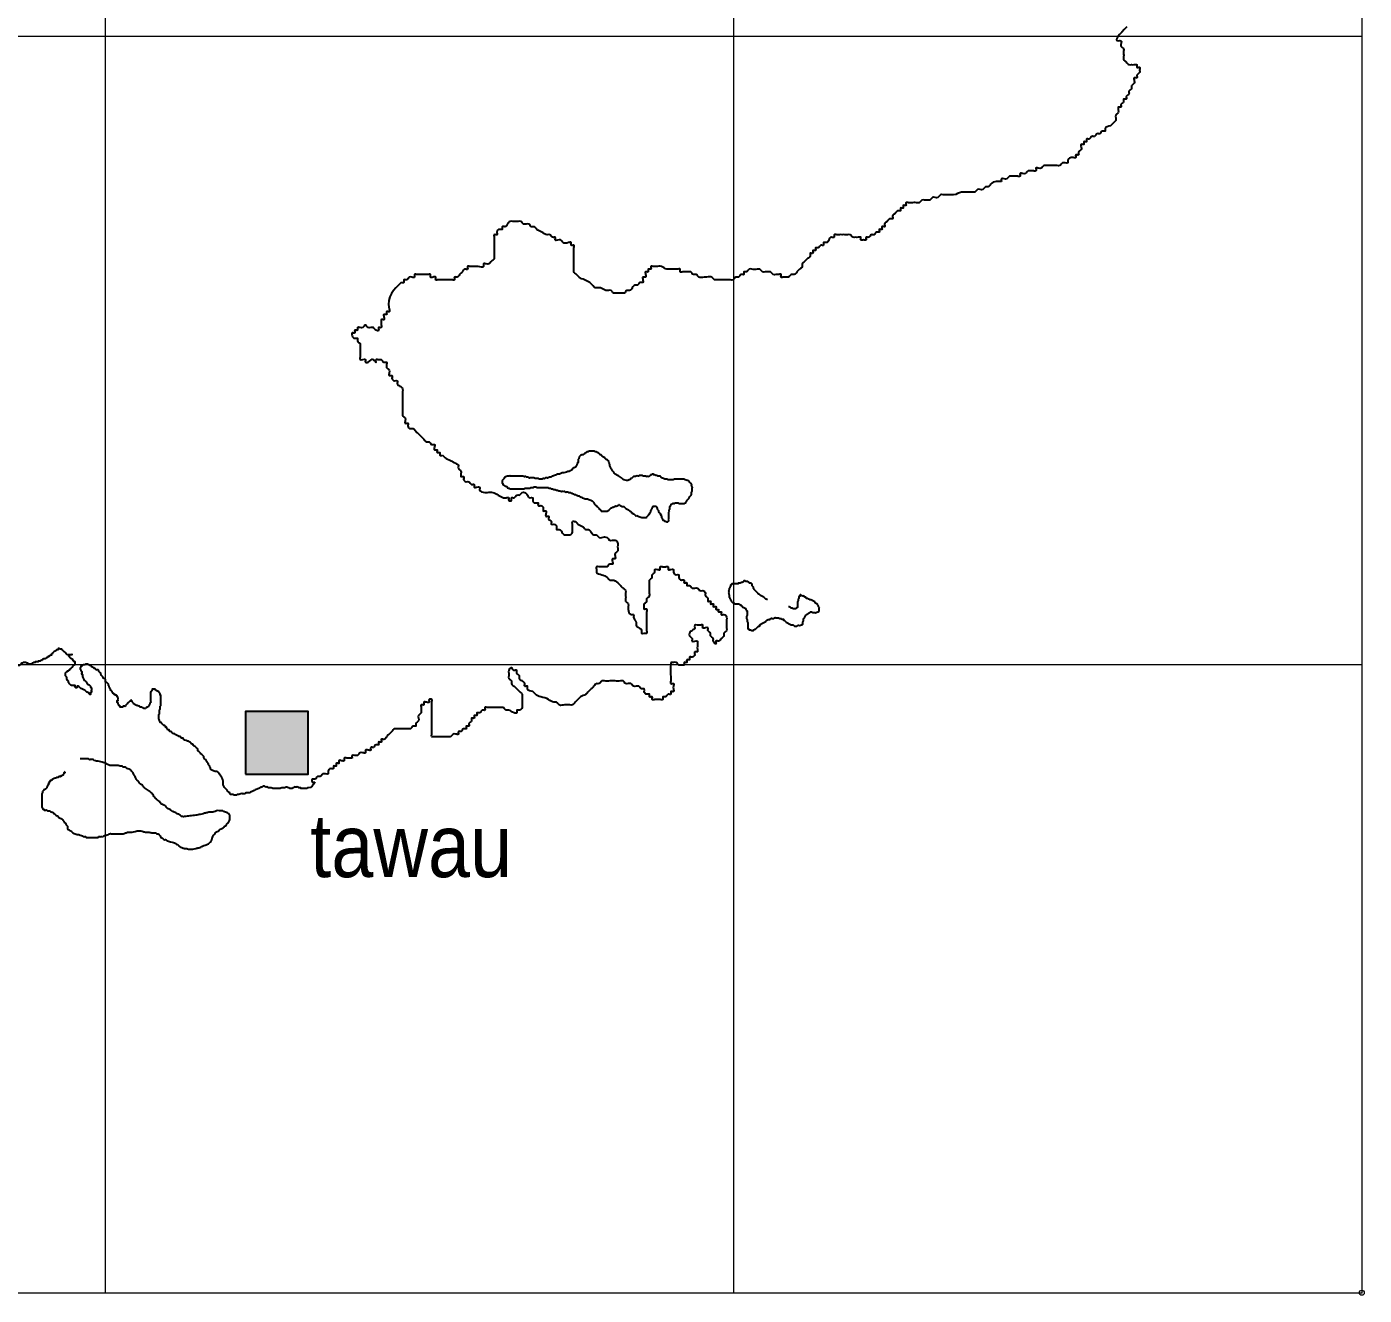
# Model space of a CAD drawing. Header units: metres. Extents: x -400 to 2000400, y -400 to 948520.
# Drawn here: x 1787522 to 2000400, y 399600 to 601517 of the extents above; entities that cross this region are included whole.
import ezdxf
from ezdxf.enums import TextEntityAlignment as Align

# ---------------------------------------------------------------- set-up
doc = ezdxf.new("R2010")
doc.units = ezdxf.units.M
doc.header["$LTSCALE"] = 1600
doc.header["$PDMODE"] = 32
doc.header["$PDSIZE"] = 800
for name, color, linetype, lineweight in [('1', 7, 'Continuous', 25), ('2', 7, 'Continuous', 25), ('3', 7, 'Continuous', 13)]:
    doc.layers.add(name, color=color, linetype=linetype, lineweight=lineweight)

msp = doc.modelspace()

# ---------------------------------------------------------------- hatches: boundary and pattern name
at = {"layer": '2'}
msp.add_hatch(color=256, dxfattribs=at).paths.add_polyline_path([(1822315, 482545), (1832315, 482545), (1832315, 492545), (1822315, 492545)])

# ---------------------------------------------------------------- linework, layer by layer
at = {"layer": '1'}
for points in [[(1962608, 601517), (1961259, 599291), (1961682, 599291), (1961682, 598445), (1962104, 598022), (1962104, 597599), (1962104, 597176), (1962104, 596754), (1962104, 596331), (1962527, 595908), (1962950, 595485), (1963373, 595485), (1963795, 595485), (1964218, 595485), (1964218, 595062), (1964641, 595062), (1964641, 594639), (1964641, 594216), (1964218, 593793), (1964218, 593371), (1963795, 593371), (1963795, 592948), (1963795, 592525), (1963373, 592102), (1963373, 591679), (1962950, 591256), (1962950, 590833), (1962527, 590410), (1962527, 589987), (1962104, 589987), (1962104, 589565), (1961682, 589142), (1961682, 588719), (1961259, 588719), (1961259, 588296), (1961259, 587873), (1960836, 587450), (1960836, 587027), (1960836, 586604), (1960413, 586182), (1959991, 585759), (1959145, 585336), (1959145, 584913), (1958723, 584913), (1958300, 584490), (1957877, 584490), (1957454, 584067), (1957032, 584067), (1956609, 583644), (1956186, 583644), (1956186, 583221), (1955764, 583221), (1955764, 582798), (1955341, 582798), (1955341, 582376), (1955341, 581953), (1954918, 581530), (1954918, 581107), (1954495, 581107), (1954495, 580684), (1954073, 580684), (1953227, 580261), (1953227, 579838), (1952805, 579838), (1952382, 579838), (1951959, 579415), (1951536, 579415), (1951114, 579415), (1950691, 579415), (1950268, 579415), (1949845, 579415), (1949423, 579415), (1949000, 578993), (1948577, 578993), (1948155, 578993), (1948155, 578570), (1947732, 578570), (1947309, 578570), (1946886, 578570), (1946464, 578147), (1946041, 578147), (1945618, 578147), (1945618, 577724), (1945196, 577724), (1944773, 577724), (1944350, 577724), (1943927, 577724), (1943505, 577301), (1943082, 577301), (1942659, 577301), (1942659, 576878)], [(1942659, 576878), (1942237, 576878), (1941814, 576878), (1940968, 576455), (1940546, 576032), (1940123, 576032), (1939700, 575609), (1939277, 575609), (1938855, 575609), (1938432, 575187), (1938009, 575187), (1937587, 575187), (1937164, 575187), (1936318, 575187), (1935050, 574764), (1934628, 574764), (1934205, 574764), (1933782, 574764), (1933359, 574764), (1932937, 574764), (1932514, 574341), (1932091, 574341), (1931669, 574341), (1931246, 573918), (1930823, 573918), (1930400, 573918), (1929978, 573918), (1929555, 573495), (1929132, 573495), (1928287, 573495), (1927864, 573495), (1927441, 573495), (1927441, 573072), (1927019, 573072), (1927019, 572649), (1926596, 572649), (1926596, 572226), (1926173, 572226), (1925750, 571804), (1925328, 571381), (1925328, 570958), (1924905, 570958), (1924482, 570535), (1924060, 570112), (1924060, 569689), (1923637, 569689), (1923637, 569266), (1923214, 569266), (1923214, 568843), (1922791, 568843), (1922369, 568420), (1921946, 568420), (1921523, 567998), (1921101, 567998), (1921101, 567575), (1920678, 567575), (1920255, 567575), (1920255, 567998), (1919832, 567998), (1919410, 567998), (1918987, 567998), (1918564, 568420), (1918141, 568420), (1917719, 568420), (1917296, 568420), (1916873, 568420), (1916451, 568420), (1916028, 568420), (1916028, 567998), (1915605, 567998), (1915182, 567575), (1914760, 567152), (1914337, 567152), (1914337, 566729), (1913914, 566729), (1913492, 566306), (1913069, 566306), (1913069, 565883), (1912646, 565883), (1912646, 565460), (1912223, 565460), (1912223, 565037), (1911801, 564615), (1911378, 564192), (1910955, 563769), (1910955, 563346), (1910533, 562923), (1910110, 562500), (1909687, 562077), (1909264, 562077), (1908842, 561654)], [(1874601, 566306), (1874601, 566729), (1874179, 566729), (1874179, 567152), (1873756, 567152), (1872910, 567152), (1872488, 567575), (1871642, 567575), (1871642, 567998), (1871220, 567998), (1870797, 568420), (1870374, 568420), (1869529, 568843), (1868683, 569266), (1868260, 569689), (1867838, 569689), (1867415, 570112), (1866992, 570112), (1866570, 570112), (1866147, 570535), (1865724, 570535), (1864879, 570535), (1864456, 570535), (1864033, 570112), (1863611, 569689), (1863188, 569689), (1863188, 569266), (1862765, 569266), (1862342, 568843), (1862342, 568420), (1861920, 568420), (1861920, 567998), (1861920, 567575), (1861920, 567152), (1861920, 566729), (1861920, 566306), (1861920, 565883), (1861920, 565460), (1861920, 565037), (1861920, 564615), (1861497, 564192), (1861074, 563769), (1860652, 563769), (1860229, 563769), (1860229, 563346), (1859383, 563346), (1858961, 563346), (1858538, 563346), (1858115, 563346), (1857692, 563346), (1857692, 562923), (1857270, 562923), (1856847, 562500), (1856424, 562077), (1856002, 561654), (1855579, 561654), (1855579, 561231), (1855156, 561231), (1854733, 561231), (1854311, 561231), (1853465, 561231), (1853043, 561231), (1852620, 561231), (1852620, 561654), (1852197, 561654), (1851774, 561654), (1851774, 562077), (1851352, 562077), (1850929, 562077), (1850506, 562077), (1850084, 562077), (1849661, 562077), (1849238, 562077), (1849238, 561654), (1848815, 561654), (1848393, 561654), (1847970, 561231), (1847547, 561231), (1847547, 560809), (1847124, 560809)], [(1908842, 561654), (1908419, 561654), (1907996, 561654), (1907573, 561654), (1907573, 562077), (1907151, 562077), (1906728, 562077), (1906305, 562077), (1905883, 562500), (1905460, 562500), (1905037, 562500), (1904614, 562500), (1904192, 562923), (1903769, 562923), (1902924, 562923), (1902501, 562923), (1902078, 562500), (1901655, 562500), (1901655, 562077), (1901233, 562077), (1900810, 561654), (1900387, 561654), (1899965, 561231), (1899542, 561231), (1899119, 561231), (1898696, 561231), (1898274, 561231), (1897851, 561231), (1897428, 561231), (1897005, 561231), (1896583, 561654), (1895737, 561654), (1895315, 561654), (1894469, 561654), (1894046, 562077), (1893624, 562077), (1893201, 562500), (1892778, 562500), (1892356, 562500), (1891933, 562500), (1891510, 562500), (1891510, 562923), (1891087, 562923), (1890665, 562923), (1889819, 562923), (1889397, 562923), (1888551, 563346), (1887706, 563346), (1887283, 563346), (1886860, 563346), (1886860, 562923), (1886437, 562923), (1886437, 562500), (1886015, 562500), (1886015, 562077), (1886015, 561654), (1885592, 561654), (1885592, 561231), (1885592, 560809), (1885169, 560809), (1884747, 560386), (1884324, 560386), (1883901, 559963), (1883478, 559540), (1883056, 559540), (1882633, 559117), (1882210, 559117), (1881788, 559117), (1881365, 559117), (1880942, 559117), (1880519, 559540), (1880097, 559540), (1879674, 559540), (1878829, 559963), (1878406, 559963), (1877983, 559963), (1877560, 560386), (1877138, 560809), (1876292, 561231), (1875447, 561654), (1875024, 562077), (1874601, 562500), (1874601, 562923), (1874601, 563346), (1874601, 563769), (1874601, 564192), (1874601, 564615), (1874601, 565037), (1874601, 565460), (1874601, 565883), (1874601, 566306)], [(1847124, 560809), (1845223, 556580), (1845223, 556157), (1844800, 556157), (1844800, 555734), (1844378, 555734), (1844378, 555311), (1844378, 554888), (1843955, 554888), (1843955, 554465), (1843955, 554042), (1843955, 553620), (1843532, 553620), (1843532, 553197), (1843110, 553197), (1842687, 553620), (1842264, 553620), (1841841, 553620), (1841419, 554042), (1840996, 553620), (1840573, 553620), (1840150, 553620), (1840150, 553197), (1839728, 553197), (1839728, 552774), (1839305, 552774), (1839305, 552351), (1839728, 551928), (1840150, 551928), (1840150, 551505), (1840573, 551082), (1840573, 550659), (1840573, 550236), (1840573, 549814), (1840573, 549391), (1840573, 548968), (1840573, 548545), (1841419, 548545), (1841419, 548122), (1841841, 548122), (1842687, 548545), (1843110, 548122), (1843110, 548545), (1843532, 548545), (1843955, 548545), (1844378, 548122), (1844800, 548122), (1844800, 547699), (1844800, 547276), (1845223, 546853), (1845223, 546431), (1845223, 546008), (1845646, 546008), (1845646, 545585), (1846069, 545162), (1846491, 545162), (1846491, 544739), (1846914, 544316), (1847337, 543893), (1847337, 543470), (1847337, 543048), (1847337, 542625), (1847337, 542202), (1847337, 541779), (1847337, 541356), (1847337, 540933), (1847337, 540510), (1847337, 540087), (1847337, 539664), (1847759, 539242), (1847759, 538819), (1847759, 538396), (1848182, 538396), (1848182, 537973), (1848605, 537550), (1849028, 537550), (1849450, 537127), (1849873, 536704), (1850296, 536281), (1850718, 535859), (1851141, 535436), (1851564, 535436), (1851987, 535013), (1852409, 535013), (1852409, 534590), (1852409, 534167), (1852832, 534167), (1852832, 533744), (1853255, 533744), (1853255, 533321), (1853678, 533321)], [(1853678, 533321), (1854100, 532898), (1854946, 532475), (1855791, 532053), (1856214, 531630), (1856214, 531207), (1856637, 530784), (1856637, 530361), (1856637, 529938), (1857059, 529938), (1857059, 529515), (1857482, 529092), (1857905, 529092), (1858327, 528670), (1858750, 528670), (1858750, 528247), (1859173, 528247), (1859596, 528247), (1859596, 527824), (1860441, 527401), (1860864, 527401), (1861709, 527401), (1862555, 526978), (1863400, 526555), (1863823, 526555), (1864246, 526555), (1864246, 526132), (1864668, 526132), (1864668, 526555), (1865091, 526555), (1865514, 526978), (1865936, 526978), (1866359, 527401), (1866782, 527401), (1867205, 526978), (1867627, 526555), (1868050, 526555), (1868050, 526132), (1868473, 525709), (1868895, 525709), (1868895, 525286), (1869318, 525286), (1869741, 524864), (1869741, 524441), (1870164, 524441), (1870164, 524018), (1870164, 523595), (1870586, 523595), (1870586, 523172), (1871009, 522749), (1871009, 522326), (1871432, 522326), (1871855, 521903), (1871855, 521481), (1872277, 521481), (1872700, 521058), (1873123, 520635), (1873545, 520635), (1873968, 520635), (1874391, 521058), (1874391, 521481), (1874391, 521903), (1874391, 522326), (1874391, 522749), (1874814, 522749), (1875236, 522326), (1876082, 521903), (1876504, 521481), (1876927, 521481), (1877350, 521058), (1877773, 520635), (1878195, 520635), (1878618, 520212), (1879041, 520212), (1879886, 520212), (1880309, 519789), (1880732, 519789), (1881154, 519789), (1881577, 519366), (1881577, 518943), (1881577, 518520), (1881577, 518097), (1881154, 517675), (1881154, 517252), (1881154, 516829), (1880732, 516829), (1880732, 516406), (1880732, 515983), (1880309, 515983), (1879886, 515560), (1879463, 515560)], [(1879126, 533156), (1878923, 533360), (1878821, 533360), (1878720, 533461), (1878618, 533563), (1878516, 533664), (1878415, 533766), (1878313, 533766), (1878212, 533868), (1878110, 533868), (1878009, 533868), (1877907, 533969), (1877805, 533969), (1877602, 533969), (1877501, 533969), (1877399, 533969), (1877297, 533969), (1877094, 533969), (1876993, 533969), (1876891, 533868), (1876790, 533868), (1876586, 533766), (1876383, 533664), (1876282, 533563), (1876180, 533461), (1875875, 533360), (1875672, 533258), (1875469, 533055), (1875469, 532953), (1875367, 532851), (1875367, 532750), (1875266, 532648), (1875266, 532547), (1875266, 532445), (1875266, 532343), (1875266, 532242), (1875266, 532140), (1875164, 532140), (1875164, 532038), (1875063, 531835), (1875063, 531734), (1874961, 531632), (1874859, 531429), (1874656, 531327), (1874453, 531225), (1874351, 531124), (1874250, 530921), (1874148, 530921), (1874047, 530819), (1873945, 530819), (1873844, 530717), (1873742, 530717), (1873640, 530717), (1873437, 530616), (1873031, 530514), (1872726, 530514), (1872523, 530412), (1872320, 530311), (1872015, 530311), (1871812, 530209), (1871507, 530108), (1871304, 530006), (1871101, 529904), (1870898, 529803), (1870694, 529803), (1870491, 529701), (1870288, 529701), (1870085, 529701), (1869983, 529599), (1869780, 529599), (1869679, 529599), (1869577, 529498), (1869374, 529498), (1869272, 529498), (1869069, 529498), (1868968, 529599), (1868764, 529599), (1868663, 529599), (1868460, 529599), (1868256, 529701), (1868053, 529701), (1867850, 529701), (1867647, 529701), (1867444, 529701), (1867342, 529803), (1867139, 529803), (1867037, 529803), (1866936, 529904), (1866834, 529904), (1866631, 529904), (1866530, 530006)], [(1892637, 529295), (1892332, 529396), (1892129, 529498), (1891926, 529498), (1891214, 529498), (1891011, 529498), (1890910, 529498), (1890605, 529498), (1890402, 529396), (1890199, 529396), (1889792, 529396), (1889589, 529396), (1889386, 529498), (1889284, 529498), (1889081, 529498), (1888878, 529599), (1888573, 529701), (1888472, 529803), (1888370, 529904), (1888167, 530006), (1887964, 530006), (1887862, 530108), (1887761, 530108), (1887659, 530108), (1887456, 530209), (1887354, 530209), (1887253, 530209), (1887253, 530311), (1887151, 530311), (1887050, 530311), (1886948, 530209), (1886846, 530209), (1886745, 530108), (1886643, 530006), (1886542, 529904), (1886440, 529904), (1886237, 529904), (1886135, 529904), (1886034, 530006), (1885932, 530006), (1885831, 530006), (1885627, 530006), (1885424, 530108), (1885323, 530108), (1885221, 530108), (1885119, 530108), (1885018, 530108), (1884916, 530006), (1884815, 530006), (1884713, 530006), (1884510, 530006), (1884307, 529904), (1884104, 529904), (1884002, 529803), (1883900, 529701), (1883799, 529599), (1883697, 529599), (1883596, 529498), (1883494, 529396), (1883392, 529396), (1883189, 529295), (1882986, 529295), (1882580, 529396), (1882377, 529498), (1882173, 529701), (1881869, 529904), (1881564, 530108), (1881361, 530209), (1881158, 530311), (1881056, 530412), (1880954, 530616), (1880751, 530819), (1880650, 531022), (1880548, 531225), (1880447, 531429), (1880345, 531632), (1880345, 531835), (1880243, 532038), (1880243, 532140), (1880142, 532242), (1880142, 532343), (1880040, 532445), (1879939, 532547), (1879837, 532648), (1879735, 532648), (1879634, 532750), (1879532, 532851), (1879532, 532953), (1879431, 532953), (1879228, 533055), (1879126, 533156)], [(1866530, 530006), (1866428, 530006), (1866225, 530006), (1866123, 530006), (1865920, 530006), (1865717, 530006), (1865615, 530006), (1865412, 530006), (1865209, 530006), (1865107, 530006), (1864904, 530006), (1864701, 530006), (1864599, 530006), (1864498, 530006), (1864295, 530006), (1864091, 530006), (1863990, 530006), (1863888, 529904), (1863787, 529904), (1863685, 529803), (1863482, 529701), (1863482, 529599), (1863380, 529498), (1863279, 529396), (1863177, 529295), (1863177, 529193), (1863177, 529091), (1863177, 528990), (1863177, 528888), (1863279, 528786), (1863279, 528685), (1863380, 528583), (1863482, 528482), (1863584, 528482), (1863685, 528380), (1863787, 528380), (1863990, 528278), (1863990, 528177), (1864193, 528075), (1864295, 528075), (1864396, 527973), (1864498, 527973), (1864599, 527973), (1864701, 527973), (1864803, 527973), (1864904, 527973), (1865006, 527973), (1865209, 527973), (1865310, 527973), (1865514, 527973), (1865615, 527973), (1865717, 527973), (1865818, 527973), (1865920, 527973), (1866022, 527973), (1866123, 527973), (1866326, 527973), (1866428, 527973), (1866530, 527973), (1866631, 527973), (1866834, 528075), (1867037, 528075), (1867139, 528075), (1867342, 528075), (1867647, 528075), (1867749, 528177), (1867952, 528177), (1868155, 528177), (1868256, 528278), (1868358, 528278), (1868460, 528278), (1868561, 528278), (1868764, 528177), (1868968, 528177), (1869171, 528177), (1869374, 528177), (1869679, 528177), (1869983, 528177), (1870187, 528177), (1870288, 528177), (1870491, 528177), (1870694, 528075), (1870898, 528075), (1870999, 527973), (1871202, 527973), (1871406, 527872), (1871609, 527872), (1871812, 527770), (1872015, 527770), (1872218, 527669), (1872421, 527669)], [(1887253, 525331), (1887354, 525230), (1887456, 525230), (1887862, 524823), (1887862, 524722), (1887964, 524620), (1888065, 524518), (1888065, 524315), (1888269, 524112), (1888370, 523909), (1888370, 523807), (1888472, 523807), (1888472, 523705), (1888472, 523604), (1888573, 523604), (1888573, 523502), (1888573, 523400), (1888675, 523299), (1888675, 523197), (1888776, 523096), (1888776, 522994), (1888878, 522994), (1888980, 522892), (1889081, 522791), (1889183, 522791), (1889386, 522689), (1889488, 522689), (1889589, 522791), (1889691, 522892), (1889691, 522994), (1889691, 523096), (1889691, 523197), (1889691, 523400), (1889691, 523502), (1889691, 523705), (1889691, 523807), (1889691, 523909), (1889691, 524010), (1889691, 524112), (1889691, 524213), (1889792, 524315), (1889792, 524417), (1889792, 524518), (1889792, 524620), (1889894, 524722), (1889894, 524823), (1889894, 524925), (1889894, 525026), (1889894, 525128), (1889995, 525230), (1889995, 525331), (1890097, 525433), (1890097, 525534), (1890199, 525534), (1890300, 525636), (1890503, 525636), (1890605, 525636), (1890707, 525738), (1890808, 525738), (1891011, 525738), (1891214, 525738), (1891316, 525636), (1891519, 525636), (1891722, 525636), (1891926, 525636), (1892230, 525636), (1892332, 525738), (1892433, 525738), (1892433, 525839), (1892535, 525941), (1892637, 526144), (1892840, 526347), (1892941, 526551), (1893043, 526754), (1893145, 526856), (1893246, 526957), (1893348, 527160), (1893348, 527364), (1893449, 527567), (1893449, 527669), (1893449, 527770), (1893449, 527872), (1893449, 528075), (1893449, 528278), (1893348, 528482), (1893348, 528685), (1893246, 528786), (1893145, 528888), (1893043, 528990), (1892941, 529193), (1892637, 529295)], [(1872421, 527669), (1872523, 527567), (1872726, 527567), (1872828, 527567), (1872929, 527567), (1873132, 527567), (1873234, 527465), (1873437, 527465), (1873640, 527465), (1873742, 527364), (1874047, 527364), (1874148, 527262), (1874250, 527262), (1874351, 527262), (1874453, 527160), (1874555, 527160), (1874656, 527059), (1874859, 527059), (1874961, 526957), (1875063, 526957), (1875266, 526856), (1875367, 526856), (1875469, 526856), (1875571, 526754), (1875774, 526652), (1875875, 526652), (1875977, 526551), (1876282, 526449), (1876485, 526347), (1876790, 526347), (1876993, 526246), (1877297, 526144), (1877501, 526043), (1877602, 525941), (1877704, 525839), (1877805, 525738), (1877907, 525534), (1878009, 525433), (1878110, 525331), (1878212, 525331), (1878212, 525230), (1878313, 525128), (1878415, 525026), (1878516, 524925), (1878618, 524823), (1878618, 524722), (1878720, 524722), (1878821, 524620), (1878923, 524518), (1878923, 524417), (1879024, 524417), (1879126, 524417), (1879329, 524417), (1879634, 524417), (1879939, 524417), (1880040, 524518), (1880142, 524518), (1880243, 524620), (1880345, 524722), (1880447, 524823), (1880548, 524925), (1880650, 524925), (1880751, 525026), (1880853, 525026), (1881056, 525128), (1881158, 525128), (1881158, 525230), (1881361, 525230), (1881564, 525331), (1881666, 525331), (1881767, 525433), (1881869, 525433), (1881970, 525331), (1882173, 525230), (1882377, 525128), (1882580, 525128), (1882681, 525026), (1882783, 524925), (1882885, 524823), (1883088, 524722), (1883291, 524620), (1883494, 524417), (1883697, 524315), (1883697, 524213), (1883799, 524213), (1883900, 524112), (1884104, 524010), (1884205, 523909), (1884307, 523807), (1884408, 523705), (1884612, 523705)], [(1884612, 523705), (1884815, 523604), (1885119, 523502), (1885424, 523400), (1885526, 523400), (1885729, 523400), (1885932, 523400), (1886034, 523400), (1886135, 523400), (1886237, 523502), (1886338, 523604), (1886440, 523705), (1886542, 523807), (1886542, 523909), (1886643, 523909), (1886643, 524010), (1886745, 524112), (1886745, 524213), (1886846, 524315), (1886846, 524417), (1886846, 524518), (1886948, 524620), (1886948, 524722), (1887050, 524823), (1887050, 524925), (1887151, 525026), (1887151, 525128), (1887354, 525230)], [(1879463, 515560), (1879041, 515560), (1878618, 515560), (1878195, 515560), (1878195, 515137), (1878195, 514714), (1879041, 514292), (1879886, 513869), (1880309, 513446), (1880732, 513446), (1881577, 513023), (1882000, 512600), (1882423, 512177), (1882845, 511754), (1882845, 511331), (1882845, 510908), (1882845, 510486), (1882845, 510063), (1883268, 509640), (1883268, 509217), (1883268, 508794), (1883691, 507948), (1884113, 507948), (1884113, 507525), (1884536, 506680), (1884536, 506257), (1884959, 505834), (1885382, 505411), (1885382, 504988), (1885804, 504988), (1886227, 504988), (1886227, 505411), (1886227, 505834), (1886227, 506257), (1886227, 506680), (1886227, 507103), (1886227, 507525), (1886227, 507948), (1886227, 508371), (1886227, 508794), (1885804, 508794), (1885804, 509217), (1885804, 509640), (1886227, 510063), (1886227, 510486), (1886650, 510908), (1886650, 511331), (1886650, 511754), (1886650, 512177), (1886650, 512600), (1886650, 513023), (1886650, 513446), (1887072, 513869), (1887072, 514292), (1887495, 514714), (1887495, 515137), (1887918, 515137), (1888341, 515137), (1888341, 515560), (1888763, 515560), (1889186, 515560), (1889609, 515560), (1889609, 515137), (1890031, 515137), (1890454, 515137), (1890454, 514714), (1890877, 514292), (1891300, 514292), (1891300, 513869), (1891722, 513446), (1892145, 513446), (1892145, 513023), (1892568, 513023), (1892568, 512600), (1892991, 512600), (1893413, 512177), (1893836, 512177), (1894259, 512177), (1894681, 511754), (1895104, 511754), (1895527, 511331), (1895527, 510908), (1895950, 510486), (1895950, 510063), (1896372, 510063), (1896372, 509640), (1896795, 509640), (1896795, 509217), (1897218, 509217), (1897218, 508794), (1897640, 508794)], [(1905436, 510291), (1905233, 510393), (1905132, 510393), (1905030, 510494), (1904928, 510596), (1904827, 510697), (1904624, 510799), (1904522, 510901), (1904319, 511002), (1904217, 511104), (1904116, 511206), (1904014, 511206), (1903913, 511307), (1903811, 511409), (1903709, 511510), (1903608, 511612), (1903506, 511714), (1903405, 511815), (1903303, 511917), (1903303, 512019), (1903201, 512120), (1903201, 512222), (1903201, 512323), (1903100, 512425), (1902998, 512527), (1902998, 512628), (1902998, 512730), (1902897, 512832), (1902795, 512933), (1902694, 512933), (1902490, 513035), (1902389, 513136), (1902287, 513136), (1902287, 513238), (1902186, 513238), (1902084, 513238), (1901982, 513238), (1901881, 513340), (1901779, 513340), (1901678, 513340), (1901678, 513238), (1901576, 513238), (1901576, 513136), (1901474, 513136), (1901373, 513035), (1901271, 513035), (1901068, 512933), (1900967, 512933), (1900865, 512933), (1900763, 512933), (1900763, 512832), (1900662, 512832), (1900560, 512832), (1900459, 512832), (1900255, 512832), (1900154, 512832), (1899951, 512832), (1899849, 512832), (1899748, 512832), (1899748, 512730), (1899646, 512730), (1899646, 512628), (1899544, 512628), (1899544, 512527), (1899544, 512425), (1899443, 512323), (1899443, 512222), (1899341, 512120), (1899341, 511917), (1899240, 511815), (1899240, 511714), (1899240, 511612), (1899240, 511510), (1899240, 511409), (1899240, 511307), (1899240, 511206), (1899341, 511104), (1899341, 511002), (1899341, 510901), (1899341, 510697), (1899443, 510596), (1899443, 510494), (1899544, 510393), (1899544, 510291), (1899646, 510189), (1899646, 510088), (1899748, 509986), (1899849, 509884), (1899951, 509884), (1900052, 509783), (1900255, 509681)], [(1909601, 506226), (1909703, 506124), (1909906, 506124), (1910008, 506124), (1910109, 506124), (1910211, 506226), (1910515, 506226), (1910820, 506328), (1910922, 506328), (1910922, 506429), (1911023, 506429), (1911023, 506531), (1911023, 506633), (1911023, 506734), (1911125, 506937), (1911125, 507039), (1911227, 507344), (1911328, 507445), (1911430, 507649), (1911531, 507852), (1911633, 507954), (1911836, 508055), (1911938, 508157), (1912141, 508258), (1912242, 508360), (1912344, 508360), (1912446, 508360), (1912649, 508258), (1912750, 508258), (1912852, 508258), (1912954, 508258), (1913157, 508258), (1913360, 508360), (1913461, 508360), (1913563, 508462), (1913665, 508563), (1913665, 508665), (1913665, 508767), (1913665, 508868), (1913665, 508970), (1913665, 509071), (1913563, 509173), (1913563, 509275), (1913461, 509376), (1913360, 509580), (1913258, 509681), (1913055, 509783), (1912954, 509986), (1912750, 510088), (1912547, 510189), (1912344, 510291), (1912141, 510291), (1912039, 510393), (1911938, 510393), (1911836, 510494), (1911735, 510494), (1911531, 510596), (1911531, 510697), (1911430, 510697), (1911328, 510799), (1911227, 510901), (1911023, 510901), (1910820, 511002), (1910719, 511104), (1910617, 511104), (1910617, 511002), (1910617, 510901), (1910515, 510901), (1910414, 510799), (1910414, 510697), (1910414, 510494), (1910312, 510393), (1910312, 510189), (1910211, 509986), (1910211, 509884), (1910211, 509783), (1910211, 509580), (1910211, 509376), (1910211, 509275), (1910211, 509173), (1910211, 509071), (1910109, 509071), (1910008, 508970), (1909906, 508868), (1909703, 508868), (1909500, 508868), (1909398, 508970), (1909195, 508970), (1909093, 509071), (1908890, 509173), (1908789, 509173)], [(1897640, 508794), (1897640, 508371), (1898063, 508371), (1898063, 507948), (1898486, 507948), (1898909, 507525), (1898909, 507103), (1898909, 506680), (1898909, 506257), (1898909, 505834), (1898909, 505411), (1898486, 504988), (1898486, 504565), (1898063, 504142), (1897640, 503719), (1897218, 503719), (1897218, 503297), (1896795, 503719), (1896795, 504142), (1896372, 504565), (1896372, 504988), (1895950, 505411), (1895950, 505834), (1895527, 505834), (1895104, 505834), (1895104, 506257), (1894681, 506257), (1894259, 506257), (1893836, 506257), (1893836, 505834), (1893413, 505411), (1892991, 504988), (1892991, 504565), (1893413, 504142), (1893413, 503719), (1893836, 503719), (1894259, 503719), (1894259, 503297), (1894259, 502874), (1894259, 502451), (1894259, 502028), (1893836, 502028), (1893836, 501605), (1893413, 501182), (1892991, 501182), (1892991, 500759), (1892568, 500759), (1892568, 500336), (1892145, 500336), (1892145, 499914), (1891722, 499914), (1891300, 499914), (1890877, 500336), (1890454, 500336), (1890031, 500336)], [(1900255, 509681), (1900459, 509681), (1900662, 509681), (1900967, 509580), (1901068, 509478), (1901170, 509478), (1901170, 509376), (1901271, 509376), (1901373, 509275), (1901678, 509071), (1901881, 508970), (1901982, 508868), (1901982, 508767), (1902084, 508665), (1902084, 508563), (1902186, 508563), (1902186, 508462), (1902186, 508360), (1902186, 508258), (1902186, 508055), (1902186, 507954), (1902186, 507852), (1902084, 507649), (1902084, 507547), (1902084, 507445), (1902084, 507344), (1902186, 507141), (1902186, 506937), (1902186, 506836), (1902287, 506633), (1902287, 506429), (1902287, 506226), (1902287, 506124), (1902287, 506023), (1902287, 505921), (1902287, 505820), (1902287, 505718), (1902389, 505616), (1902490, 505616), (1902490, 505515), (1902592, 505515), (1902694, 505515), (1902897, 505413), (1902998, 505413), (1903201, 505413), (1903201, 505515), (1903303, 505515), (1903405, 505616), (1903506, 505616), (1903608, 505718), (1903709, 505820), (1903811, 505921), (1903913, 506023), (1904116, 506124), (1904217, 506226), (1904217, 506328), (1904319, 506328), (1904319, 506429), (1904420, 506429), (1904522, 506531), (1904725, 506633), (1904928, 506734), (1905132, 506836), (1905233, 506937), (1905335, 507039), (1905538, 507141), (1905639, 507141), (1905843, 507242), (1905944, 507344), (1906147, 507344), (1906351, 507344), (1906452, 507344), (1906554, 507445), (1906757, 507445), (1906858, 507445), (1907062, 507445), (1907163, 507445), (1907366, 507344), (1907570, 507344), (1907773, 507242), (1907874, 507242), (1907976, 507141), (1907976, 507039), (1908077, 507039), (1908179, 506937), (1908382, 506734), (1908789, 506531), (1908992, 506429), (1909195, 506328), (1909398, 506328), (1909601, 506226)], [(1797804, 496064), (1797804, 495947), (1797804, 495711), (1797804, 495593), (1797686, 495475), (1797686, 495357), (1797686, 495239), (1797568, 495239), (1797450, 495357), (1797450, 495475), (1797332, 495475), (1797214, 495593), (1797096, 495593), (1796978, 495711), (1796861, 495829), (1796625, 495947), (1796389, 496064), (1796153, 496182), (1796035, 496300), (1795918, 496418), (1795682, 496536), (1795564, 496536), (1795564, 496418), (1795446, 496300), (1795328, 496300), (1795328, 496418), (1795210, 496418), (1795210, 496536), (1795210, 496654), (1795092, 496654), (1794975, 496654), (1794857, 496654), (1794739, 496654), (1794621, 496654), (1794503, 496772), (1794385, 496890), (1794267, 497008), (1794149, 497126), (1794149, 497362), (1794032, 497480), (1793914, 497715), (1793914, 497951), (1793796, 498069), (1793678, 498187), (1793678, 498305), (1793678, 498423), (1793678, 498541), (1793678, 498659), (1793796, 498777), (1793914, 498895), (1794032, 498895), (1794032, 499013), (1794149, 499013), (1794267, 499130), (1794385, 499130), (1794385, 499248), (1794503, 499366), (1794621, 499484), (1794739, 499602), (1794975, 499838), (1795092, 499956), (1795210, 500074), (1795210, 500192), (1795210, 500310), (1795210, 500428), (1795092, 500428), (1795092, 500546), (1794975, 500546), (1794857, 500781), (1794621, 500899), (1794503, 501017), (1794267, 501253), (1794149, 501371), (1794739, 501607), (1793914, 501607), (1793678, 501843), (1793560, 501961), (1793442, 502079), (1793324, 502196), (1793206, 502314), (1793088, 502432), (1792971, 502432), (1792853, 502432), (1792617, 502550), (1792499, 502550), (1792499, 502432), (1792381, 502314), (1792263, 502314), (1792145, 502196), (1791910, 502079), (1791792, 501961)], [(1791792, 501961), (1791674, 501843), (1791556, 501725), (1791438, 501607), (1791438, 501489), (1791320, 501489), (1791202, 501371), (1791085, 501371), (1791085, 501253), (1790967, 501253), (1790849, 501135), (1790731, 501135), (1790613, 501017), (1790495, 500899), (1790259, 500899), (1790024, 500781), (1789906, 500663), (1789788, 500663), (1789670, 500546), (1789552, 500546), (1789434, 500546), (1789316, 500546), (1789316, 500428), (1789198, 500428), (1789081, 500428), (1788963, 500428), (1788845, 500428), (1788845, 500310), (1788727, 500310), (1788609, 500310), (1788491, 500192), (1788373, 500192), (1788255, 500074), (1788138, 500074), (1788020, 500074), (1787902, 500074), (1787784, 500074), (1787666, 500192), (1787548, 500192), (1787430, 500310), (1787312, 500310), (1787195, 500310), (1787077, 500310), (1786959, 500310), (1786841, 500192), (1786723, 500192), (1786605, 500074), (1786487, 499956), (1786369, 499838), (1786252, 499838), (1786134, 499838), (1786016, 499838), (1785898, 499838), (1785780, 499838), (1785544, 499838), (1785309, 499720), (1785191, 499838), (1784955, 499838), (1784837, 499838), (1784719, 499956), (1784601, 499956), (1784483, 499956), (1784365, 499956), (1784248, 499956), (1784130, 499838), (1784130, 499720)], [(1890031, 500336), (1890031, 497799), (1890031, 497376), (1890031, 496953), (1890454, 496953), (1890454, 496530), (1890454, 496108), (1890454, 495685), (1890031, 495685), (1890031, 495262), (1889609, 495262), (1889186, 494839), (1888763, 494839), (1888763, 494416), (1888341, 494416), (1887918, 494416), (1887495, 494416), (1887072, 494416), (1887072, 494839), (1886650, 494839), (1886650, 495262), (1886227, 495262), (1885804, 495685), (1885804, 496108), (1885382, 496108), (1884959, 496530), (1884536, 496530), (1884113, 496530), (1883691, 496953), (1883268, 496953), (1882845, 496953), (1882423, 497376), (1882000, 497376), (1881154, 497376), (1880732, 497376), (1880309, 497376), (1879463, 497376), (1879041, 497376), (1878618, 496953), (1878195, 496953), (1877773, 496530), (1877350, 496108), (1876927, 495685), (1876504, 495262), (1875659, 494839), (1875236, 494416), (1874814, 493993), (1874391, 493570), (1873968, 493570), (1873545, 493570), (1873123, 493570), (1872277, 493570), (1871855, 493993), (1871432, 493993), (1870586, 494416), (1869318, 494839), (1868473, 495262), (1868050, 495685), (1867205, 496108), (1867205, 496530), (1866782, 496530), (1866782, 496953), (1866359, 497376), (1865936, 497799), (1865936, 498222), (1865514, 498645), (1865514, 499068), (1865091, 499068), (1864668, 499491), (1864246, 499068), (1864246, 498645), (1864246, 498222), (1864246, 497799), (1864668, 497376), (1864668, 496953), (1865091, 496530), (1865514, 496108), (1865936, 495685), (1866359, 495262), (1866359, 494839), (1866359, 494416), (1866359, 493993), (1866359, 493570), (1866359, 493147), (1865936, 492725), (1865514, 492725), (1865514, 492302), (1865091, 492302), (1864246, 492725), (1863823, 492725), (1863400, 493147)], [(1802047, 494767), (1801929, 494885), (1801929, 495003), (1801811, 495003), (1801811, 495121), (1801694, 495121), (1801576, 495121), (1801576, 495239), (1801458, 495239), (1801458, 495357), (1801340, 495357), (1801222, 495475), (1801104, 495593), (1801104, 495711), (1800986, 495829), (1800868, 495947), (1800868, 496064), (1800751, 496182), (1800751, 496300), (1800633, 496418), (1800633, 496536), (1800515, 496654), (1800515, 496890), (1800397, 497008), (1800279, 497126), (1800161, 497126), (1800043, 497362), (1800043, 497597), (1799925, 497715), (1799690, 497833), (1799690, 497951), (1799572, 498069), (1799454, 498187), (1799336, 498423), (1799336, 498541), (1799218, 498659), (1799100, 498777), (1798982, 498895), (1798982, 499013), (1798865, 499130), (1798747, 499130), (1798629, 499130), (1798511, 499248), (1798393, 499366), (1798275, 499366), (1798275, 499484), (1798157, 499484), (1798039, 499602), (1797921, 499602), (1797804, 499720), (1797686, 499838), (1797568, 499838), (1797450, 499956), (1797332, 499956), (1797214, 500074), (1797096, 500074), (1796978, 500074), (1796861, 500074), (1796743, 499956), (1796625, 499956), (1796507, 499956), (1796389, 499838), (1796271, 499838), (1796271, 499720), (1796153, 499720), (1796153, 499602), (1796035, 499484), (1796035, 499366), (1796035, 499248), (1796153, 499130), (1796153, 499013), (1796271, 498895), (1796271, 498659), (1796271, 498423), (1796389, 498423), (1796389, 498305), (1796389, 498187), (1796389, 498069), (1796507, 497833), (1796625, 497597), (1796861, 497362), (1796978, 497244), (1797096, 497008), (1797214, 496890), (1797450, 496772), (1797568, 496654), (1797686, 496536), (1797686, 496418), (1797804, 496300), (1797804, 496182), (1797804, 496064)], [(1808884, 494532), (1808884, 494649), (1808884, 494767), (1808884, 495003), (1808884, 495121), (1808766, 495121), (1808766, 495239), (1808766, 495357), (1808648, 495475), (1808531, 495593), (1808531, 495711), (1808413, 495711), (1808295, 495829), (1808177, 495829), (1808059, 495947), (1807941, 495947), (1807941, 496064), (1807823, 496064), (1807588, 496064), (1807470, 496064), (1807470, 495947), (1807352, 495829), (1807352, 495711), (1807234, 495593), (1807234, 495357), (1807234, 495239), (1807234, 495121), (1807234, 495003), (1807234, 494767), (1807234, 494649), (1807234, 494414), (1807234, 494178), (1807234, 493942), (1807116, 493824), (1807116, 493706), (1806998, 493588), (1806998, 493470), (1806880, 493352), (1806762, 493234), (1806644, 493234), (1806527, 493116), (1806409, 492999), (1806291, 492999), (1806173, 492999), (1806055, 493116), (1805937, 493116), (1805819, 493234), (1805584, 493234), (1805466, 493352), (1805348, 493352), (1805112, 493470), (1804994, 493470), (1804758, 493588), (1804641, 493706), (1804523, 493824), (1804405, 493942), (1804287, 494060), (1804287, 494178), (1804169, 494178), (1804169, 494296), (1804051, 494296), (1804051, 494178), (1803933, 494178), (1803815, 494060), (1803698, 493942), (1803580, 493824), (1803462, 493706), (1803344, 493588), (1803226, 493470), (1803226, 493352), (1803108, 493352), (1802872, 493352), (1802755, 493234), (1802637, 493234), (1802401, 493234), (1802401, 493352), (1802283, 493352), (1802283, 493470), (1802165, 493470), (1802165, 493588), (1802047, 493706), (1802047, 493824), (1801929, 493942), (1801929, 494060), (1801929, 494178), (1801929, 494296), (1802047, 494296), (1802047, 494414), (1802047, 494532), (1802047, 494649), (1802047, 494767)], [(1816782, 483329), (1816782, 483447), (1816782, 483565), (1816664, 483683), (1816664, 483801), (1816546, 483918), (1816428, 484154), (1816311, 484390), (1816075, 484744), (1815839, 484980), (1815721, 485216), (1815721, 485334), (1815603, 485451), (1815485, 485569), (1815368, 485687), (1815250, 485805), (1815132, 485923), (1815014, 486041), (1814896, 486159), (1814778, 486277), (1814778, 486513), (1814542, 486749), (1814424, 486867), (1814189, 486984), (1814071, 487102), (1813953, 487338), (1813835, 487338), (1813717, 487456), (1813599, 487574), (1813364, 487692), (1813246, 487810), (1813128, 487810), (1812892, 487928), (1812538, 488046), (1812421, 488282), (1812185, 488282), (1811949, 488517), (1811713, 488517), (1811595, 488635), (1811360, 488753), (1811124, 488871), (1811006, 488989), (1810888, 488989), (1810652, 489107), (1810534, 489343), (1810299, 489343), (1810181, 489461), (1810181, 489579), (1810063, 489579), (1809945, 489697), (1809827, 489815), (1809827, 489933), (1809709, 490050), (1809591, 490050), (1809591, 490168), (1809474, 490286), (1809356, 490286), (1809238, 490404), (1809120, 490522), (1809002, 490640), (1808884, 490758), (1808766, 490758), (1808766, 490876), (1808648, 490994), (1808648, 491112), (1808531, 491348), (1808531, 491466), (1808531, 491583), (1808531, 491701), (1808531, 491819), (1808531, 491937), (1808531, 492055), (1808648, 492173), (1808648, 492409), (1808648, 492527), (1808648, 492763), (1808766, 492881), (1808766, 492999), (1808766, 493116), (1808766, 493234), (1808766, 493352), (1808884, 493470), (1808884, 493588), (1808884, 493706), (1808884, 493824), (1808884, 493942), (1808884, 494060), (1808884, 494178), (1808884, 494296), (1808884, 494414), (1808884, 494532)], [(1863400, 493147), (1862977, 493147), (1862555, 493147), (1861709, 493147), (1861287, 493147), (1860864, 493147), (1860441, 493147), (1860441, 492725), (1860018, 492725), (1859596, 492302), (1859173, 492302), (1859173, 491879), (1858750, 491879), (1858750, 491456), (1858327, 491456), (1858327, 491033), (1857905, 490610), (1857905, 490187), (1857482, 490187), (1857482, 489764), (1857059, 489764), (1856637, 489341), (1856214, 489341), (1856214, 488919), (1855791, 488919), (1855368, 488919), (1854946, 488496), (1854523, 488496), (1854100, 488496), (1853678, 488496), (1853255, 488496), (1852832, 488496), (1852409, 488496), (1851987, 488496), (1851987, 488919), (1851987, 489341), (1851987, 489764), (1851987, 490187), (1851987, 490610), (1851987, 491033), (1851987, 491456), (1851987, 491879), (1851987, 492302), (1851987, 492725), (1851987, 493147), (1851987, 493570), (1851987, 493993), (1851987, 494416), (1851564, 494416), (1851564, 493993), (1851141, 493993), (1850718, 493993), (1850718, 493570), (1850296, 493570), (1850296, 493147), (1850296, 492725), (1850296, 492302), (1849873, 491879), (1849873, 491456), (1849873, 491033), (1849450, 490610), (1849450, 490187), (1849028, 490187), (1848605, 489764), (1848182, 489764), (1847759, 489764), (1847337, 489764), (1846914, 489764), (1846491, 489764), (1846069, 489764), (1845646, 489341), (1845223, 488919), (1844800, 488496), (1844378, 488073), (1843955, 488073), (1843955, 487650), (1843532, 487650), (1843532, 487227), (1843110, 487227), (1842687, 486804), (1842264, 486804), (1842264, 486381), (1841841, 486381), (1841419, 486381), (1841419, 485958), (1840996, 485958), (1840573, 485958), (1840150, 485536), (1839728, 485536), (1839305, 485536), (1839305, 485113)], [(1817489, 473070), (1817607, 473305), (1817843, 473423), (1818079, 473541), (1818197, 473659), (1818550, 473895), (1818786, 474013), (1819022, 474249), (1819257, 474367), (1819375, 474603), (1819493, 474720), (1819611, 474838), (1819729, 475074), (1819847, 475310), (1819847, 475546), (1819847, 475782), (1819847, 476018), (1819729, 476136), (1819493, 476371), (1819140, 476489), (1818904, 476607), (1818550, 476725), (1818197, 476725), (1817725, 476725), (1817489, 476607), (1817136, 476489), (1816664, 476489), (1816075, 476371), (1815603, 476253), (1815132, 476136), (1814424, 476018), (1813481, 475900), (1812656, 475782), (1812303, 475782), (1812067, 475900), (1811949, 476018), (1811478, 476253), (1811006, 476489), (1810770, 476607), (1810417, 476843), (1809945, 477079), (1809709, 477315), (1809474, 477551), (1809002, 477786), (1808766, 478022), (1808413, 478376), (1807941, 478730), (1807588, 479319), (1807234, 479673), (1806762, 480027), (1806409, 480263), (1806173, 480499), (1805819, 480852), (1805466, 481088), (1805348, 481324), (1804994, 481678), (1804876, 481914), (1804758, 482150), (1804523, 482621), (1804169, 483093), (1803815, 483329), (1803462, 483447), (1803108, 483683), (1802872, 483683), (1802637, 483801), (1802401, 483801), (1802047, 483918), (1801811, 483918), (1801576, 483918), (1801340, 483918), (1801222, 483918), (1801104, 483918), (1800751, 483918), (1800279, 484154), (1800043, 484272), (1799690, 484390), (1799336, 484508), (1798865, 484626), (1798629, 484626), (1798275, 484744), (1798039, 484862), (1797686, 484862), (1797450, 484862), (1797332, 484980), (1797096, 484980), (1796978, 484980), (1796743, 484980), (1796625, 484980), (1796389, 484980), (1796153, 484980), (1796035, 484980)], [(1833387, 481307), (1832342, 480381), (1832224, 480381), (1832106, 480263), (1831988, 480263), (1831870, 480263), (1831753, 480263), (1831635, 480263), (1831517, 480263), (1831399, 480263), (1831281, 480263), (1831163, 480263), (1831163, 480381), (1831045, 480381), (1830927, 480381), (1830810, 480381), (1830692, 480499), (1830456, 480499), (1830220, 480499), (1830102, 480499), (1829984, 480381), (1829867, 480381), (1829749, 480263), (1829631, 480263), (1829513, 480263), (1829395, 480263), (1829277, 480381), (1829159, 480381), (1828924, 480499), (1828806, 480499), (1828570, 480381), (1828452, 480381), (1828334, 480381), (1828216, 480381), (1828098, 480381), (1827863, 480263), (1827745, 480263), (1827627, 480263), (1827391, 480263), (1827155, 480263), (1827037, 480263), (1826920, 480263), (1826684, 480263), (1826448, 480381), (1826330, 480381), (1826212, 480381), (1825977, 480381), (1825859, 480499), (1825623, 480499), (1825387, 480617), (1825151, 480617), (1824916, 480499), (1824798, 480499), (1824680, 480381), (1824444, 480263), (1824208, 480145), (1823855, 480027), (1823619, 479909), (1823383, 479791), (1823147, 479673), (1822794, 479555), (1822440, 479555), (1822204, 479437), (1821851, 479437), (1821615, 479437), (1821261, 479319), (1821144, 479319), (1821026, 479319), (1820908, 479202), (1820672, 479202), (1820554, 479202), (1820318, 479319), (1819965, 479319), (1819847, 479437), (1819847, 479555), (1819611, 479673), (1819493, 479909), (1819140, 480263), (1818904, 480617), (1818786, 480852), (1818786, 481206), (1818786, 481442), (1818668, 481796), (1818550, 482032), (1818314, 482385), (1818079, 482739), (1817843, 482975), (1817489, 482975), (1817254, 483093), (1816900, 483211), (1816782, 483329)], [(1839305, 485113), (1838882, 485113), (1838460, 485113), (1838037, 485113), (1838037, 484690), (1837614, 484690), (1837191, 484690), (1837191, 484267), (1836769, 484267), (1836769, 483844), (1836346, 483844), (1836346, 483421), (1835923, 483421), (1835501, 482998), (1835501, 482575), (1835078, 482575), (1834655, 482575), (1834232, 482152), (1833810, 482152), (1833387, 481730), (1832964, 481730), (1832964, 481307), (1833387, 481307)], [(1793560, 482975), (1793560, 482857), (1793560, 482739), (1793442, 482739), (1793442, 482621), (1793324, 482503), (1793324, 482385), (1793206, 482385), (1793088, 482268), (1792971, 482268), (1792971, 482150), (1792853, 482150), (1792617, 482150), (1792499, 482032), (1792381, 482032), (1792263, 482032), (1792145, 481914), (1792028, 481914), (1791792, 481796), (1791556, 481678), (1791438, 481560), (1791320, 481560), (1791202, 481442), (1791202, 481324), (1791085, 481324), (1791085, 481206), (1791085, 481088), (1790967, 481088), (1790967, 480970), (1790967, 480852), (1790849, 480735), (1790849, 480617), (1790731, 480499), (1790731, 480381), (1790613, 480263), (1790495, 480145), (1790259, 480027), (1790142, 479909), (1790024, 479791), (1790024, 479673), (1790024, 479555), (1789906, 479437), (1789906, 479319), (1789906, 479202), (1789906, 478966), (1789906, 478848), (1789906, 478730), (1789906, 478494), (1789906, 478376), (1789906, 478258), (1789906, 478140), (1789906, 478022), (1789906, 477904), (1789906, 477786), (1789906, 477551), (1789906, 477433), (1789906, 477315), (1790024, 477197), (1790024, 477079), (1790142, 476961), (1790259, 476961), (1790259, 476843), (1790613, 476843), (1790849, 476725), (1791085, 476725), (1791320, 476607), (1791556, 476489), (1791674, 476489), (1791792, 476371), (1792028, 476136), (1792145, 476018), (1792381, 475900), (1792617, 475664), (1792853, 475546), (1793088, 475428), (1793206, 475310), (1793324, 475192), (1793442, 475074), (1793442, 474956), (1793560, 474838), (1793678, 474720), (1793796, 474485), (1793914, 474367), (1794032, 474131), (1794032, 473895), (1794267, 473659), (1794503, 473541), (1794739, 473305), (1795210, 473070), (1795564, 472952), (1795800, 472952)], [(1795800, 472952), (1796035, 472834), (1796389, 472716), (1796625, 472598), (1796743, 472598), (1796861, 472598), (1796978, 472480), (1797214, 472480), (1797332, 472480), (1797450, 472480), (1797568, 472480), (1797686, 472480), (1797804, 472480), (1797921, 472480), (1798039, 472480), (1798157, 472480), (1798275, 472480), (1798393, 472480), (1798511, 472480), (1798629, 472480), (1798747, 472480), (1798865, 472480), (1798982, 472598), (1799100, 472598), (1799336, 472598), (1799454, 472598), (1799572, 472598), (1799808, 472716), (1800043, 472834), (1800161, 472834), (1800515, 472952), (1800751, 473070), (1800986, 473070), (1801222, 473070), (1801576, 473070), (1801694, 473070), (1801811, 473070), (1802047, 473070), (1802401, 473070), (1802637, 473070), (1802872, 473070), (1803226, 473187), (1803698, 473305), (1804287, 473305), (1804758, 473423), (1805112, 473541), (1805348, 473541), (1805701, 473541), (1806055, 473423), (1806527, 473305), (1806998, 473305), (1807588, 473187), (1808059, 473187), (1808295, 473070), (1808413, 473070), (1808531, 472952), (1808648, 472834), (1808766, 472716), (1808884, 472480), (1809120, 472362), (1809238, 472244), (1809356, 472126), (1809591, 472126), (1809827, 472008), (1810063, 471890), (1810417, 471772), (1810888, 471654), (1811360, 471419), (1811831, 471065), (1812303, 470829), (1812774, 470711), (1813010, 470711), (1813246, 470593), (1813481, 470593), (1813953, 470593), (1814424, 470711), (1814896, 470829), (1815250, 470947), (1815721, 471183), (1816075, 471301), (1816311, 471419), (1816546, 471537), (1816782, 471772), (1816900, 471890), (1816900, 472008), (1817018, 472244), (1817018, 472362), (1817136, 472598), (1817254, 472834), (1817371, 472952), (1817489, 473070)]]:
    msp.add_spline(points, degree=3, dxfattribs=at)
at = {"layer": '2'}
msp.add_lwpolyline([(1822315, 482545), (1832315, 482545), (1832315, 492545), (1822315, 492545)], close=True, dxfattribs=at)
at = {"layer": '3'}
for p, q in [((1800000, 900000), (1800000, 400000)), ((1900000, 900000), (1900000, 400000)), ((2000000, 900000), (2000000, 400000)), ((900000, 600000), (2000000, 600000)), ((900000, 500000), (2000000, 500000)), ((900000, 400000), (2000000, 400000))]:
    msp.add_line(p, q, dxfattribs=at)
msp.add_point((2000000, 400000), dxfattribs=at)

# ---------------------------------------------------------------- texts
at = {"layer": '2', "width": 0.9}
msp.add_text('tawau', height=10000, dxfattribs=at).set_placement((1848712, 466154), align=Align.CENTER)

doc.saveas('drawing.dxf')
